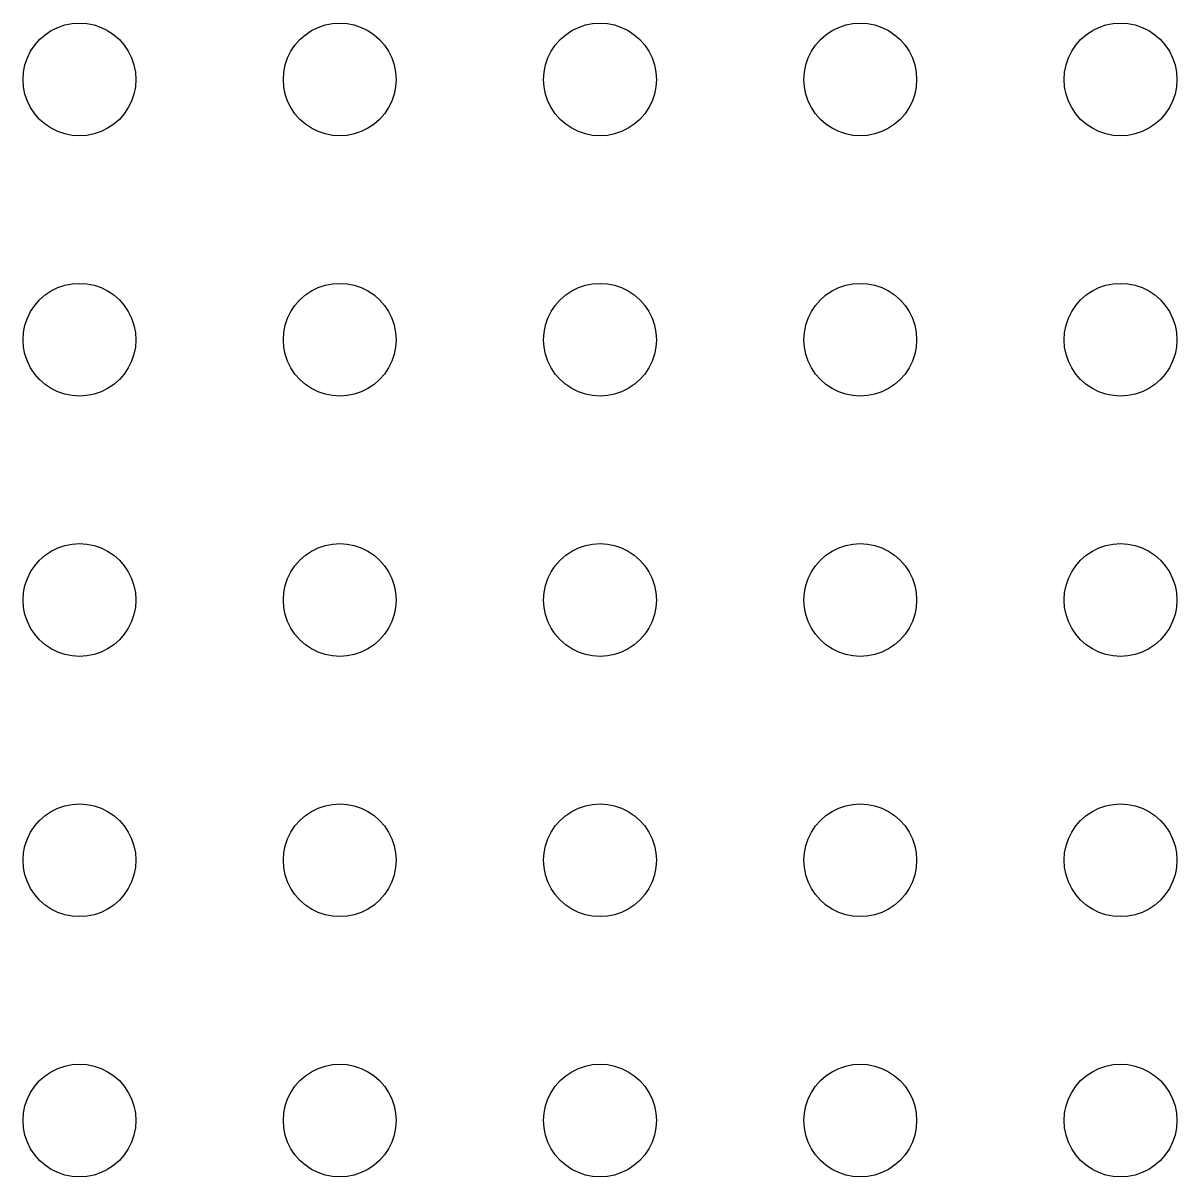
# Model space of a CAD drawing. Header units: metres. Extents: x -141 to 141, y -141 to 141.
# Drawn here: x -3.2 to 63.2, y -78.2 to -11.8 of the extents above; entities that cross this region are included whole.
import ezdxf

# ---------------------------------------------------------------- set-up
doc = ezdxf.new("R2010")
doc.units = ezdxf.units.M

msp = doc.modelspace()

# ---------------------------------------------------------------- linework, layer by layer
for p, q in [((-1.24371, -11.9974), (-0.84116, -11.8607)), ((-0.84116, -11.8607), (-0.42421, -11.7778)), ((-0.42421, -11.7778), (0, -11.75)), ((0, -11.75), (0.42421, -11.7778)), ((0.42421, -11.7778), (0.84116, -11.8607)), ((0.84116, -11.8607), (1.24371, -11.9974)), ((13.7563, -11.9974), (14.1588, -11.8607)), ((14.1588, -11.8607), (14.5758, -11.7778)), ((14.5758, -11.7778), (15, -11.75)), ((15, -11.75), (15.4242, -11.7778)), ((15.4242, -11.7778), (15.8412, -11.8607)), ((15.8412, -11.8607), (16.2437, -11.9974)), ((28.7563, -11.9974), (29.1588, -11.8607)), ((29.1588, -11.8607), (29.5758, -11.7778)), ((29.5758, -11.7778), (30, -11.75)), ((30, -11.75), (30.4242, -11.7778)), ((30.4242, -11.7778), (30.8412, -11.8607)), ((30.8412, -11.8607), (31.2437, -11.9974)), ((43.7563, -11.9974), (44.1588, -11.8607)), ((44.1588, -11.8607), (44.5758, -11.7778)), ((44.5758, -11.7778), (45, -11.75)), ((45, -11.75), (45.4242, -11.7778)), ((45.4242, -11.7778), (45.8412, -11.8607)), ((45.8412, -11.8607), (46.2437, -11.9974)), ((58.7563, -11.9974), (59.1588, -11.8607)), ((59.1588, -11.8607), (59.5758, -11.7778)), ((59.5758, -11.7778), (60, -11.75)), ((60, -11.75), (60.4242, -11.7778)), ((60.4242, -11.7778), (60.8412, -11.8607)), ((60.8412, -11.8607), (61.2437, -11.9974)), ((-2.2981, -12.7019), (-1.97847, -12.4216)), ((-1.97847, -12.4216), (-1.625, -12.1854)), ((-1.625, -12.1854), (-1.24371, -11.9974)), ((1.24371, -11.9974), (1.625, -12.1854)), ((1.625, -12.1854), (1.97847, -12.4216)), ((1.97847, -12.4216), (2.2981, -12.7019)), ((12.7019, -12.7019), (13.0215, -12.4216)), ((13.0215, -12.4216), (13.375, -12.1854)), ((13.375, -12.1854), (13.7563, -11.9974)), ((16.2437, -11.9974), (16.625, -12.1854)), ((16.625, -12.1854), (16.9785, -12.4216)), ((16.9785, -12.4216), (17.2981, -12.7019)), ((27.7019, -12.7019), (28.0215, -12.4216)), ((28.0215, -12.4216), (28.375, -12.1854)), ((28.375, -12.1854), (28.7563, -11.9974)), ((31.2437, -11.9974), (31.625, -12.1854)), ((31.625, -12.1854), (31.9785, -12.4216)), ((31.9785, -12.4216), (32.2981, -12.7019)), ((42.7019, -12.7019), (43.0215, -12.4216)), ((43.0215, -12.4216), (43.375, -12.1854)), ((43.375, -12.1854), (43.7563, -11.9974)), ((46.2437, -11.9974), (46.625, -12.1854)), ((46.625, -12.1854), (46.9785, -12.4216)), ((46.9785, -12.4216), (47.2981, -12.7019)), ((57.7019, -12.7019), (58.0215, -12.4216)), ((58.0215, -12.4216), (58.375, -12.1854)), ((58.375, -12.1854), (58.7563, -11.9974)), ((61.2437, -11.9974), (61.625, -12.1854)), ((61.625, -12.1854), (61.9785, -12.4216)), ((61.9785, -12.4216), (62.2981, -12.7019)), ((-2.81458, -13.375), (-2.57838, -13.0215)), ((-2.57838, -13.0215), (-2.2981, -12.7019)), ((2.2981, -12.7019), (2.57838, -13.0215)), ((2.57838, -13.0215), (2.81458, -13.375)), ((12.1854, -13.375), (12.4216, -13.0215)), ((12.4216, -13.0215), (12.7019, -12.7019)), ((17.2981, -12.7019), (17.5784, -13.0215)), ((17.5784, -13.0215), (17.8146, -13.375)), ((27.1854, -13.375), (27.4216, -13.0215)), ((27.4216, -13.0215), (27.7019, -12.7019)), ((32.2981, -12.7019), (32.5784, -13.0215)), ((32.5784, -13.0215), (32.8146, -13.375)), ((42.1854, -13.375), (42.4216, -13.0215)), ((42.4216, -13.0215), (42.7019, -12.7019)), ((47.2981, -12.7019), (47.5784, -13.0215)), ((47.5784, -13.0215), (47.8146, -13.375)), ((57.1854, -13.375), (57.4216, -13.0215)), ((57.4216, -13.0215), (57.7019, -12.7019)), ((62.2981, -12.7019), (62.5784, -13.0215)), ((62.5784, -13.0215), (62.8146, -13.375)), ((-3.13925, -14.1588), (-3.00259, -13.7563)), ((-3.00259, -13.7563), (-2.81458, -13.375)), ((2.81458, -13.375), (3.00259, -13.7563)), ((3.00259, -13.7563), (3.13925, -14.1588)), ((11.8607, -14.1588), (11.9974, -13.7563)), ((11.9974, -13.7563), (12.1854, -13.375)), ((17.8146, -13.375), (18.0026, -13.7563)), ((18.0026, -13.7563), (18.1393, -14.1588)), ((26.8607, -14.1588), (26.9974, -13.7563)), ((26.9974, -13.7563), (27.1854, -13.375)), ((32.8146, -13.375), (33.0026, -13.7563)), ((33.0026, -13.7563), (33.1393, -14.1588)), ((41.8607, -14.1588), (41.9974, -13.7563)), ((41.9974, -13.7563), (42.1854, -13.375)), ((47.8146, -13.375), (48.0026, -13.7563)), ((48.0026, -13.7563), (48.1393, -14.1588)), ((56.8607, -14.1588), (56.9974, -13.7563)), ((56.9974, -13.7563), (57.1854, -13.375)), ((62.8146, -13.375), (63.0026, -13.7563)), ((63.0026, -13.7563), (63.1393, -14.1588)), ((-3.25, -15), (-3.22218, -14.5758)), ((-3.22218, -14.5758), (-3.13925, -14.1588)), ((3.13925, -14.1588), (3.22218, -14.5758)), ((3.22218, -14.5758), (3.25, -15)), ((11.75, -15), (11.7778, -14.5758)), ((11.7778, -14.5758), (11.8607, -14.1588)), ((18.1393, -14.1588), (18.2222, -14.5758)), ((18.2222, -14.5758), (18.25, -15)), ((26.75, -15), (26.7778, -14.5758)), ((26.7778, -14.5758), (26.8607, -14.1588)), ((33.1393, -14.1588), (33.2222, -14.5758)), ((33.2222, -14.5758), (33.25, -15)), ((41.75, -15), (41.7778, -14.5758)), ((41.7778, -14.5758), (41.8607, -14.1588)), ((48.1393, -14.1588), (48.2222, -14.5758)), ((48.2222, -14.5758), (48.25, -15)), ((56.75, -15), (56.7778, -14.5758)), ((56.7778, -14.5758), (56.8607, -14.1588)), ((63.1393, -14.1588), (63.2222, -14.5758)), ((63.2222, -14.5758), (63.25, -15)), ((-3.22218, -15.4242), (-3.25, -15)), ((3.25, -15), (3.22218, -15.4242)), ((11.7778, -15.4242), (11.75, -15)), ((18.25, -15), (18.2222, -15.4242)), ((26.7778, -15.4242), (26.75, -15)), ((33.25, -15), (33.2222, -15.4242)), ((41.7778, -15.4242), (41.75, -15)), ((48.25, -15), (48.2222, -15.4242)), ((56.7778, -15.4242), (56.75, -15)), ((63.25, -15), (63.2222, -15.4242)), ((-3.13925, -15.8412), (-3.22218, -15.4242)), ((-3.00259, -16.2437), (-3.13925, -15.8412)), ((3.13925, -15.8412), (3.00259, -16.2437)), ((3.22218, -15.4242), (3.13925, -15.8412)), ((11.8607, -15.8412), (11.7778, -15.4242)), ((11.9974, -16.2437), (11.8607, -15.8412)), ((18.1393, -15.8412), (18.0026, -16.2437)), ((18.2222, -15.4242), (18.1393, -15.8412)), ((26.8607, -15.8412), (26.7778, -15.4242)), ((26.9974, -16.2437), (26.8607, -15.8412)), ((33.1393, -15.8412), (33.0026, -16.2437)), ((33.2222, -15.4242), (33.1393, -15.8412)), ((41.8607, -15.8412), (41.7778, -15.4242)), ((41.9974, -16.2437), (41.8607, -15.8412)), ((48.1393, -15.8412), (48.0026, -16.2437)), ((48.2222, -15.4242), (48.1393, -15.8412)), ((56.8607, -15.8412), (56.7778, -15.4242)), ((56.9974, -16.2437), (56.8607, -15.8412)), ((63.1393, -15.8412), (63.0026, -16.2437)), ((63.2222, -15.4242), (63.1393, -15.8412)), ((-2.81458, -16.625), (-3.00259, -16.2437)), ((-2.57838, -16.9785), (-2.81458, -16.625)), ((2.81458, -16.625), (2.57838, -16.9785)), ((3.00259, -16.2437), (2.81458, -16.625)), ((12.1854, -16.625), (11.9974, -16.2437)), ((12.4216, -16.9785), (12.1854, -16.625)), ((17.8146, -16.625), (17.5784, -16.9785)), ((18.0026, -16.2437), (17.8146, -16.625)), ((27.1854, -16.625), (26.9974, -16.2437)), ((27.4216, -16.9785), (27.1854, -16.625)), ((32.8146, -16.625), (32.5784, -16.9785)), ((33.0026, -16.2437), (32.8146, -16.625)), ((42.1854, -16.625), (41.9974, -16.2437)), ((42.4216, -16.9785), (42.1854, -16.625)), ((47.8146, -16.625), (47.5784, -16.9785)), ((48.0026, -16.2437), (47.8146, -16.625)), ((57.1854, -16.625), (56.9974, -16.2437)), ((57.4216, -16.9785), (57.1854, -16.625)), ((62.8146, -16.625), (62.5784, -16.9785)), ((63.0026, -16.2437), (62.8146, -16.625)), ((-2.2981, -17.2981), (-2.57838, -16.9785)), ((2.57838, -16.9785), (2.2981, -17.2981)), ((12.7019, -17.2981), (12.4216, -16.9785)), ((17.5784, -16.9785), (17.2981, -17.2981)), ((27.7019, -17.2981), (27.4216, -16.9785)), ((32.5784, -16.9785), (32.2981, -17.2981)), ((42.7019, -17.2981), (42.4216, -16.9785)), ((47.5784, -16.9785), (47.2981, -17.2981)), ((57.7019, -17.2981), (57.4216, -16.9785)), ((62.5784, -16.9785), (62.2981, -17.2981)), ((-1.97847, -17.5784), (-2.2981, -17.2981)), ((-1.625, -17.8146), (-1.97847, -17.5784)), ((-1.24371, -18.0026), (-1.625, -17.8146)), ((1.625, -17.8146), (1.24371, -18.0026)), ((1.97847, -17.5784), (1.625, -17.8146)), ((2.2981, -17.2981), (1.97847, -17.5784)), ((13.0215, -17.5784), (12.7019, -17.2981)), ((13.375, -17.8146), (13.0215, -17.5784)), ((13.7563, -18.0026), (13.375, -17.8146)), ((16.625, -17.8146), (16.2437, -18.0026)), ((16.9785, -17.5784), (16.625, -17.8146)), ((17.2981, -17.2981), (16.9785, -17.5784)), ((28.0215, -17.5784), (27.7019, -17.2981)), ((28.375, -17.8146), (28.0215, -17.5784)), ((28.7563, -18.0026), (28.375, -17.8146)), ((31.625, -17.8146), (31.2437, -18.0026)), ((31.9785, -17.5784), (31.625, -17.8146)), ((32.2981, -17.2981), (31.9785, -17.5784)), ((43.0215, -17.5784), (42.7019, -17.2981)), ((43.375, -17.8146), (43.0215, -17.5784)), ((43.7563, -18.0026), (43.375, -17.8146)), ((46.625, -17.8146), (46.2437, -18.0026)), ((46.9785, -17.5784), (46.625, -17.8146)), ((47.2981, -17.2981), (46.9785, -17.5784)), ((58.0215, -17.5784), (57.7019, -17.2981)), ((58.375, -17.8146), (58.0215, -17.5784)), ((58.7563, -18.0026), (58.375, -17.8146)), ((61.625, -17.8146), (61.2437, -18.0026)), ((61.9785, -17.5784), (61.625, -17.8146)), ((62.2981, -17.2981), (61.9785, -17.5784)), ((-0.84116, -18.1393), (-1.24371, -18.0026)), ((-0.42421, -18.2222), (-0.84116, -18.1393)), ((0, -18.25), (-0.42421, -18.2222)), ((0.42421, -18.2222), (0, -18.25)), ((0.84116, -18.1393), (0.42421, -18.2222)), ((1.24371, -18.0026), (0.84116, -18.1393)), ((14.1588, -18.1393), (13.7563, -18.0026)), ((14.5758, -18.2222), (14.1588, -18.1393)), ((15, -18.25), (14.5758, -18.2222)), ((15.4242, -18.2222), (15, -18.25)), ((15.8412, -18.1393), (15.4242, -18.2222)), ((16.2437, -18.0026), (15.8412, -18.1393)), ((29.1588, -18.1393), (28.7563, -18.0026)), ((29.5758, -18.2222), (29.1588, -18.1393)), ((30, -18.25), (29.5758, -18.2222)), ((30.4242, -18.2222), (30, -18.25)), ((30.8412, -18.1393), (30.4242, -18.2222)), ((31.2437, -18.0026), (30.8412, -18.1393)), ((44.1588, -18.1393), (43.7563, -18.0026)), ((44.5758, -18.2222), (44.1588, -18.1393)), ((45, -18.25), (44.5758, -18.2222)), ((45.4242, -18.2222), (45, -18.25)), ((45.8412, -18.1393), (45.4242, -18.2222)), ((46.2437, -18.0026), (45.8412, -18.1393)), ((59.1588, -18.1393), (58.7563, -18.0026)), ((59.5758, -18.2222), (59.1588, -18.1393)), ((60, -18.25), (59.5758, -18.2222)), ((60.4242, -18.2222), (60, -18.25)), ((60.8412, -18.1393), (60.4242, -18.2222)), ((61.2437, -18.0026), (60.8412, -18.1393)), ((-1.97847, -27.4216), (-1.625, -27.1854)), ((-1.625, -27.1854), (-1.24371, -26.9974)), ((-1.24371, -26.9974), (-0.84116, -26.8607)), ((-0.84116, -26.8607), (-0.42421, -26.7778)), ((-0.42421, -26.7778), (0, -26.75)), ((0, -26.75), (0.42421, -26.7778)), ((0.42421, -26.7778), (0.84116, -26.8607)), ((0.84116, -26.8607), (1.24371, -26.9974)), ((1.24371, -26.9974), (1.625, -27.1854)), ((1.625, -27.1854), (1.97847, -27.4216)), ((13.0215, -27.4216), (13.375, -27.1854)), ((13.375, -27.1854), (13.7563, -26.9974)), ((13.7563, -26.9974), (14.1588, -26.8607)), ((14.1588, -26.8607), (14.5758, -26.7778)), ((14.5758, -26.7778), (15, -26.75)), ((15, -26.75), (15.4242, -26.7778)), ((15.4242, -26.7778), (15.8412, -26.8607)), ((15.8412, -26.8607), (16.2437, -26.9974)), ((16.2437, -26.9974), (16.625, -27.1854)), ((16.625, -27.1854), (16.9785, -27.4216)), ((28.0215, -27.4216), (28.375, -27.1854)), ((28.375, -27.1854), (28.7563, -26.9974)), ((28.7563, -26.9974), (29.1588, -26.8607)), ((29.1588, -26.8607), (29.5758, -26.7778)), ((29.5758, -26.7778), (30, -26.75)), ((30, -26.75), (30.4242, -26.7778)), ((30.4242, -26.7778), (30.8412, -26.8607)), ((30.8412, -26.8607), (31.2437, -26.9974)), ((31.2437, -26.9974), (31.625, -27.1854)), ((31.625, -27.1854), (31.9785, -27.4216)), ((43.0215, -27.4216), (43.375, -27.1854)), ((43.375, -27.1854), (43.7563, -26.9974)), ((43.7563, -26.9974), (44.1588, -26.8607)), ((44.1588, -26.8607), (44.5758, -26.7778)), ((44.5758, -26.7778), (45, -26.75)), ((45, -26.75), (45.4242, -26.7778)), ((45.4242, -26.7778), (45.8412, -26.8607)), ((45.8412, -26.8607), (46.2437, -26.9974)), ((46.2437, -26.9974), (46.625, -27.1854)), ((46.625, -27.1854), (46.9785, -27.4216)), ((58.0215, -27.4216), (58.375, -27.1854)), ((58.375, -27.1854), (58.7563, -26.9974)), ((58.7563, -26.9974), (59.1588, -26.8607)), ((59.1588, -26.8607), (59.5758, -26.7778)), ((59.5758, -26.7778), (60, -26.75)), ((60, -26.75), (60.4242, -26.7778)), ((60.4242, -26.7778), (60.8412, -26.8607)), ((60.8412, -26.8607), (61.2437, -26.9974)), ((61.2437, -26.9974), (61.625, -27.1854)), ((61.625, -27.1854), (61.9785, -27.4216)), ((-2.57838, -28.0215), (-2.2981, -27.7019)), ((-2.2981, -27.7019), (-1.97847, -27.4216)), ((1.97847, -27.4216), (2.2981, -27.7019)), ((2.2981, -27.7019), (2.57838, -28.0215)), ((12.4216, -28.0215), (12.7019, -27.7019)), ((12.7019, -27.7019), (13.0215, -27.4216)), ((16.9785, -27.4216), (17.2981, -27.7019)), ((17.2981, -27.7019), (17.5784, -28.0215)), ((27.4216, -28.0215), (27.7019, -27.7019)), ((27.7019, -27.7019), (28.0215, -27.4216)), ((31.9785, -27.4216), (32.2981, -27.7019)), ((32.2981, -27.7019), (32.5784, -28.0215)), ((42.4216, -28.0215), (42.7019, -27.7019)), ((42.7019, -27.7019), (43.0215, -27.4216)), ((46.9785, -27.4216), (47.2981, -27.7019)), ((47.2981, -27.7019), (47.5784, -28.0215)), ((57.4216, -28.0215), (57.7019, -27.7019)), ((57.7019, -27.7019), (58.0215, -27.4216)), ((61.9785, -27.4216), (62.2981, -27.7019)), ((62.2981, -27.7019), (62.5784, -28.0215)), ((-3.00259, -28.7563), (-2.81458, -28.375)), ((-2.81458, -28.375), (-2.57838, -28.0215)), ((2.57838, -28.0215), (2.81458, -28.375)), ((2.81458, -28.375), (3.00259, -28.7563)), ((11.9974, -28.7563), (12.1854, -28.375)), ((12.1854, -28.375), (12.4216, -28.0215)), ((17.5784, -28.0215), (17.8146, -28.375)), ((17.8146, -28.375), (18.0026, -28.7563)), ((26.9974, -28.7563), (27.1854, -28.375)), ((27.1854, -28.375), (27.4216, -28.0215)), ((32.5784, -28.0215), (32.8146, -28.375)), ((32.8146, -28.375), (33.0026, -28.7563)), ((41.9974, -28.7563), (42.1854, -28.375)), ((42.1854, -28.375), (42.4216, -28.0215)), ((47.5784, -28.0215), (47.8146, -28.375)), ((47.8146, -28.375), (48.0026, -28.7563)), ((56.9974, -28.7563), (57.1854, -28.375)), ((57.1854, -28.375), (57.4216, -28.0215)), ((62.5784, -28.0215), (62.8146, -28.375)), ((62.8146, -28.375), (63.0026, -28.7563)), ((-3.22218, -29.5758), (-3.13925, -29.1588)), ((-3.13925, -29.1588), (-3.00259, -28.7563)), ((3.00259, -28.7563), (3.13925, -29.1588)), ((3.13925, -29.1588), (3.22218, -29.5758)), ((11.7778, -29.5758), (11.8607, -29.1588)), ((11.8607, -29.1588), (11.9974, -28.7563)), ((18.0026, -28.7563), (18.1393, -29.1588)), ((18.1393, -29.1588), (18.2222, -29.5758)), ((26.7778, -29.5758), (26.8607, -29.1588)), ((26.8607, -29.1588), (26.9974, -28.7563)), ((33.0026, -28.7563), (33.1393, -29.1588)), ((33.1393, -29.1588), (33.2222, -29.5758)), ((41.7778, -29.5758), (41.8607, -29.1588)), ((41.8607, -29.1588), (41.9974, -28.7563)), ((48.0026, -28.7563), (48.1393, -29.1588)), ((48.1393, -29.1588), (48.2222, -29.5758)), ((56.7778, -29.5758), (56.8607, -29.1588)), ((56.8607, -29.1588), (56.9974, -28.7563)), ((63.0026, -28.7563), (63.1393, -29.1588)), ((63.1393, -29.1588), (63.2222, -29.5758)), ((-3.25, -30), (-3.22218, -29.5758)), ((3.22218, -29.5758), (3.25, -30)), ((11.75, -30), (11.7778, -29.5758)), ((18.2222, -29.5758), (18.25, -30)), ((26.75, -30), (26.7778, -29.5758)), ((33.2222, -29.5758), (33.25, -30)), ((41.75, -30), (41.7778, -29.5758)), ((48.2222, -29.5758), (48.25, -30)), ((56.75, -30), (56.7778, -29.5758)), ((63.2222, -29.5758), (63.25, -30)), ((-3.22218, -30.4242), (-3.25, -30)), ((-3.13925, -30.8412), (-3.22218, -30.4242)), ((3.22218, -30.4242), (3.13925, -30.8412)), ((3.25, -30), (3.22218, -30.4242)), ((11.7778, -30.4242), (11.75, -30)), ((11.8607, -30.8412), (11.7778, -30.4242)), ((18.2222, -30.4242), (18.1393, -30.8412)), ((18.25, -30), (18.2222, -30.4242)), ((26.7778, -30.4242), (26.75, -30)), ((26.8607, -30.8412), (26.7778, -30.4242)), ((33.2222, -30.4242), (33.1393, -30.8412)), ((33.25, -30), (33.2222, -30.4242)), ((41.7778, -30.4242), (41.75, -30)), ((41.8607, -30.8412), (41.7778, -30.4242)), ((48.2222, -30.4242), (48.1393, -30.8412)), ((48.25, -30), (48.2222, -30.4242)), ((56.7778, -30.4242), (56.75, -30)), ((56.8607, -30.8412), (56.7778, -30.4242)), ((63.2222, -30.4242), (63.1393, -30.8412)), ((63.25, -30), (63.2222, -30.4242)), ((-3.00259, -31.2437), (-3.13925, -30.8412)), ((-2.81458, -31.625), (-3.00259, -31.2437)), ((3.00259, -31.2437), (2.81458, -31.625)), ((3.13925, -30.8412), (3.00259, -31.2437)), ((11.9974, -31.2437), (11.8607, -30.8412)), ((12.1854, -31.625), (11.9974, -31.2437)), ((18.0026, -31.2437), (17.8146, -31.625)), ((18.1393, -30.8412), (18.0026, -31.2437)), ((26.9974, -31.2437), (26.8607, -30.8412)), ((27.1854, -31.625), (26.9974, -31.2437)), ((33.0026, -31.2437), (32.8146, -31.625)), ((33.1393, -30.8412), (33.0026, -31.2437)), ((41.9974, -31.2437), (41.8607, -30.8412)), ((42.1854, -31.625), (41.9974, -31.2437)), ((48.0026, -31.2437), (47.8146, -31.625)), ((48.1393, -30.8412), (48.0026, -31.2437)), ((56.9974, -31.2437), (56.8607, -30.8412)), ((57.1854, -31.625), (56.9974, -31.2437)), ((63.0026, -31.2437), (62.8146, -31.625)), ((63.1393, -30.8412), (63.0026, -31.2437)), ((-2.57838, -31.9785), (-2.81458, -31.625)), ((2.81458, -31.625), (2.57838, -31.9785)), ((12.4216, -31.9785), (12.1854, -31.625)), ((17.8146, -31.625), (17.5784, -31.9785)), ((27.4216, -31.9785), (27.1854, -31.625)), ((32.8146, -31.625), (32.5784, -31.9785)), ((42.4216, -31.9785), (42.1854, -31.625)), ((47.8146, -31.625), (47.5784, -31.9785)), ((57.4216, -31.9785), (57.1854, -31.625)), ((62.8146, -31.625), (62.5784, -31.9785)), ((-2.2981, -32.2981), (-2.57838, -31.9785)), ((-1.97847, -32.5784), (-2.2981, -32.2981)), ((-1.625, -32.8146), (-1.97847, -32.5784)), ((1.97847, -32.5784), (1.625, -32.8146)), ((2.2981, -32.2981), (1.97847, -32.5784)), ((2.57838, -31.9785), (2.2981, -32.2981)), ((12.7019, -32.2981), (12.4216, -31.9785)), ((13.0215, -32.5784), (12.7019, -32.2981)), ((13.375, -32.8146), (13.0215, -32.5784)), ((16.9785, -32.5784), (16.625, -32.8146)), ((17.2981, -32.2981), (16.9785, -32.5784)), ((17.5784, -31.9785), (17.2981, -32.2981)), ((27.7019, -32.2981), (27.4216, -31.9785)), ((28.0215, -32.5784), (27.7019, -32.2981)), ((28.375, -32.8146), (28.0215, -32.5784)), ((31.9785, -32.5784), (31.625, -32.8146)), ((32.2981, -32.2981), (31.9785, -32.5784)), ((32.5784, -31.9785), (32.2981, -32.2981)), ((42.7019, -32.2981), (42.4216, -31.9785)), ((43.0215, -32.5784), (42.7019, -32.2981)), ((43.375, -32.8146), (43.0215, -32.5784)), ((46.9785, -32.5784), (46.625, -32.8146)), ((47.2981, -32.2981), (46.9785, -32.5784)), ((47.5784, -31.9785), (47.2981, -32.2981)), ((57.7019, -32.2981), (57.4216, -31.9785)), ((58.0215, -32.5784), (57.7019, -32.2981)), ((58.375, -32.8146), (58.0215, -32.5784)), ((61.9785, -32.5784), (61.625, -32.8146)), ((62.2981, -32.2981), (61.9785, -32.5784)), ((62.5784, -31.9785), (62.2981, -32.2981)), ((-1.24371, -33.0026), (-1.625, -32.8146)), ((-0.84116, -33.1393), (-1.24371, -33.0026)), ((-0.42421, -33.2222), (-0.84116, -33.1393)), ((0, -33.25), (-0.42421, -33.2222)), ((0.42421, -33.2222), (0, -33.25)), ((0.84116, -33.1393), (0.42421, -33.2222)), ((1.24371, -33.0026), (0.84116, -33.1393)), ((1.625, -32.8146), (1.24371, -33.0026)), ((13.7563, -33.0026), (13.375, -32.8146)), ((14.1588, -33.1393), (13.7563, -33.0026)), ((14.5758, -33.2222), (14.1588, -33.1393)), ((15, -33.25), (14.5758, -33.2222)), ((15.4242, -33.2222), (15, -33.25)), ((15.8412, -33.1393), (15.4242, -33.2222)), ((16.2437, -33.0026), (15.8412, -33.1393)), ((16.625, -32.8146), (16.2437, -33.0026)), ((28.7563, -33.0026), (28.375, -32.8146)), ((29.1588, -33.1393), (28.7563, -33.0026)), ((29.5758, -33.2222), (29.1588, -33.1393)), ((30, -33.25), (29.5758, -33.2222)), ((30.4242, -33.2222), (30, -33.25)), ((30.8412, -33.1393), (30.4242, -33.2222)), ((31.2437, -33.0026), (30.8412, -33.1393)), ((31.625, -32.8146), (31.2437, -33.0026)), ((43.7563, -33.0026), (43.375, -32.8146)), ((44.1588, -33.1393), (43.7563, -33.0026)), ((44.5758, -33.2222), (44.1588, -33.1393)), ((45, -33.25), (44.5758, -33.2222)), ((45.4242, -33.2222), (45, -33.25)), ((45.8412, -33.1393), (45.4242, -33.2222)), ((46.2437, -33.0026), (45.8412, -33.1393)), ((46.625, -32.8146), (46.2437, -33.0026)), ((58.7563, -33.0026), (58.375, -32.8146)), ((59.1588, -33.1393), (58.7563, -33.0026)), ((59.5758, -33.2222), (59.1588, -33.1393)), ((60, -33.25), (59.5758, -33.2222)), ((60.4242, -33.2222), (60, -33.25)), ((60.8412, -33.1393), (60.4242, -33.2222)), ((61.2437, -33.0026), (60.8412, -33.1393)), ((61.625, -32.8146), (61.2437, -33.0026)), ((-1.24371, -41.9974), (-0.84116, -41.8607)), ((-0.84116, -41.8607), (-0.42421, -41.7778)), ((-0.42421, -41.7778), (0, -41.75)), ((0, -41.75), (0.42421, -41.7778)), ((0.42421, -41.7778), (0.84116, -41.8607)), ((0.84116, -41.8607), (1.24371, -41.9974)), ((13.7563, -41.9974), (14.1588, -41.8607)), ((14.1588, -41.8607), (14.5758, -41.7778)), ((14.5758, -41.7778), (15, -41.75)), ((15, -41.75), (15.4242, -41.7778)), ((15.4242, -41.7778), (15.8412, -41.8607)), ((15.8412, -41.8607), (16.2437, -41.9974)), ((28.7563, -41.9974), (29.1588, -41.8607)), ((29.1588, -41.8607), (29.5758, -41.7778)), ((29.5758, -41.7778), (30, -41.75)), ((30, -41.75), (30.4242, -41.7778)), ((30.4242, -41.7778), (30.8412, -41.8607)), ((30.8412, -41.8607), (31.2437, -41.9974)), ((43.7563, -41.9974), (44.1588, -41.8607)), ((44.1588, -41.8607), (44.5758, -41.7778)), ((44.5758, -41.7778), (45, -41.75)), ((45, -41.75), (45.4242, -41.7778)), ((45.4242, -41.7778), (45.8412, -41.8607)), ((45.8412, -41.8607), (46.2437, -41.9974)), ((58.7563, -41.9974), (59.1588, -41.8607)), ((59.1588, -41.8607), (59.5758, -41.7778)), ((59.5758, -41.7778), (60, -41.75)), ((60, -41.75), (60.4242, -41.7778)), ((60.4242, -41.7778), (60.8412, -41.8607)), ((60.8412, -41.8607), (61.2437, -41.9974)), ((-2.2981, -42.7019), (-1.97847, -42.4216)), ((-1.97847, -42.4216), (-1.625, -42.1854)), ((-1.625, -42.1854), (-1.24371, -41.9974)), ((1.24371, -41.9974), (1.625, -42.1854)), ((1.625, -42.1854), (1.97847, -42.4216)), ((1.97847, -42.4216), (2.2981, -42.7019)), ((12.7019, -42.7019), (13.0215, -42.4216)), ((13.0215, -42.4216), (13.375, -42.1854)), ((13.375, -42.1854), (13.7563, -41.9974)), ((16.2437, -41.9974), (16.625, -42.1854)), ((16.625, -42.1854), (16.9785, -42.4216)), ((16.9785, -42.4216), (17.2981, -42.7019)), ((27.7019, -42.7019), (28.0215, -42.4216)), ((28.0215, -42.4216), (28.375, -42.1854)), ((28.375, -42.1854), (28.7563, -41.9974)), ((31.2437, -41.9974), (31.625, -42.1854)), ((31.625, -42.1854), (31.9785, -42.4216)), ((31.9785, -42.4216), (32.2981, -42.7019)), ((42.7019, -42.7019), (43.0215, -42.4216)), ((43.0215, -42.4216), (43.375, -42.1854)), ((43.375, -42.1854), (43.7563, -41.9974)), ((46.2437, -41.9974), (46.625, -42.1854)), ((46.625, -42.1854), (46.9785, -42.4216)), ((46.9785, -42.4216), (47.2981, -42.7019)), ((57.7019, -42.7019), (58.0215, -42.4216)), ((58.0215, -42.4216), (58.375, -42.1854)), ((58.375, -42.1854), (58.7563, -41.9974)), ((61.2437, -41.9974), (61.625, -42.1854)), ((61.625, -42.1854), (61.9785, -42.4216)), ((61.9785, -42.4216), (62.2981, -42.7019)), ((-2.81458, -43.375), (-2.57838, -43.0215)), ((-2.57838, -43.0215), (-2.2981, -42.7019)), ((2.2981, -42.7019), (2.57838, -43.0215)), ((2.57838, -43.0215), (2.81458, -43.375)), ((12.1854, -43.375), (12.4216, -43.0215)), ((12.4216, -43.0215), (12.7019, -42.7019)), ((17.2981, -42.7019), (17.5784, -43.0215)), ((17.5784, -43.0215), (17.8146, -43.375)), ((27.1854, -43.375), (27.4216, -43.0215)), ((27.4216, -43.0215), (27.7019, -42.7019)), ((32.2981, -42.7019), (32.5784, -43.0215)), ((32.5784, -43.0215), (32.8146, -43.375)), ((42.1854, -43.375), (42.4216, -43.0215)), ((42.4216, -43.0215), (42.7019, -42.7019)), ((47.2981, -42.7019), (47.5784, -43.0215)), ((47.5784, -43.0215), (47.8146, -43.375)), ((57.1854, -43.375), (57.4216, -43.0215)), ((57.4216, -43.0215), (57.7019, -42.7019)), ((62.2981, -42.7019), (62.5784, -43.0215)), ((62.5784, -43.0215), (62.8146, -43.375)), ((-3.13925, -44.1588), (-3.00259, -43.7563)), ((-3.00259, -43.7563), (-2.81458, -43.375)), ((2.81458, -43.375), (3.00259, -43.7563)), ((3.00259, -43.7563), (3.13925, -44.1588)), ((11.8607, -44.1588), (11.9974, -43.7563)), ((11.9974, -43.7563), (12.1854, -43.375)), ((17.8146, -43.375), (18.0026, -43.7563)), ((18.0026, -43.7563), (18.1393, -44.1588)), ((26.8607, -44.1588), (26.9974, -43.7563)), ((26.9974, -43.7563), (27.1854, -43.375)), ((32.8146, -43.375), (33.0026, -43.7563)), ((33.0026, -43.7563), (33.1393, -44.1588)), ((41.8607, -44.1588), (41.9974, -43.7563)), ((41.9974, -43.7563), (42.1854, -43.375)), ((47.8146, -43.375), (48.0026, -43.7563)), ((48.0026, -43.7563), (48.1393, -44.1588)), ((56.8607, -44.1588), (56.9974, -43.7563)), ((56.9974, -43.7563), (57.1854, -43.375)), ((62.8146, -43.375), (63.0026, -43.7563)), ((63.0026, -43.7563), (63.1393, -44.1588)), ((-3.22218, -44.5758), (-3.13925, -44.1588)), ((3.13925, -44.1588), (3.22218, -44.5758)), ((11.7778, -44.5758), (11.8607, -44.1588)), ((18.1393, -44.1588), (18.2222, -44.5758)), ((26.7778, -44.5758), (26.8607, -44.1588)), ((33.1393, -44.1588), (33.2222, -44.5758)), ((41.7778, -44.5758), (41.8607, -44.1588)), ((48.1393, -44.1588), (48.2222, -44.5758)), ((56.7778, -44.5758), (56.8607, -44.1588)), ((63.1393, -44.1588), (63.2222, -44.5758)), ((-3.25, -45), (-3.22218, -44.5758)), ((-3.22218, -45.4242), (-3.25, -45)), ((3.22218, -44.5758), (3.25, -45)), ((3.25, -45), (3.22218, -45.4242)), ((11.75, -45), (11.7778, -44.5758)), ((11.7778, -45.4242), (11.75, -45)), ((18.2222, -44.5758), (18.25, -45)), ((18.25, -45), (18.2222, -45.4242)), ((26.75, -45), (26.7778, -44.5758)), ((26.7778, -45.4242), (26.75, -45)), ((33.2222, -44.5758), (33.25, -45)), ((33.25, -45), (33.2222, -45.4242)), ((41.75, -45), (41.7778, -44.5758)), ((41.7778, -45.4242), (41.75, -45)), ((48.2222, -44.5758), (48.25, -45)), ((48.25, -45), (48.2222, -45.4242)), ((56.75, -45), (56.7778, -44.5758)), ((56.7778, -45.4242), (56.75, -45)), ((63.2222, -44.5758), (63.25, -45)), ((63.25, -45), (63.2222, -45.4242)), ((-3.13925, -45.8412), (-3.22218, -45.4242)), ((-3.00259, -46.2437), (-3.13925, -45.8412)), ((3.13925, -45.8412), (3.00259, -46.2437)), ((3.22218, -45.4242), (3.13925, -45.8412)), ((11.8607, -45.8412), (11.7778, -45.4242)), ((11.9974, -46.2437), (11.8607, -45.8412)), ((18.1393, -45.8412), (18.0026, -46.2437)), ((18.2222, -45.4242), (18.1393, -45.8412)), ((26.8607, -45.8412), (26.7778, -45.4242)), ((26.9974, -46.2437), (26.8607, -45.8412)), ((33.1393, -45.8412), (33.0026, -46.2437)), ((33.2222, -45.4242), (33.1393, -45.8412)), ((41.8607, -45.8412), (41.7778, -45.4242)), ((41.9974, -46.2437), (41.8607, -45.8412)), ((48.1393, -45.8412), (48.0026, -46.2437)), ((48.2222, -45.4242), (48.1393, -45.8412)), ((56.8607, -45.8412), (56.7778, -45.4242)), ((56.9974, -46.2437), (56.8607, -45.8412)), ((63.1393, -45.8412), (63.0026, -46.2437)), ((63.2222, -45.4242), (63.1393, -45.8412)), ((-2.81458, -46.625), (-3.00259, -46.2437)), ((3.00259, -46.2437), (2.81458, -46.625)), ((12.1854, -46.625), (11.9974, -46.2437)), ((18.0026, -46.2437), (17.8146, -46.625)), ((27.1854, -46.625), (26.9974, -46.2437)), ((33.0026, -46.2437), (32.8146, -46.625)), ((42.1854, -46.625), (41.9974, -46.2437)), ((48.0026, -46.2437), (47.8146, -46.625)), ((57.1854, -46.625), (56.9974, -46.2437)), ((63.0026, -46.2437), (62.8146, -46.625)), ((-2.57838, -46.9785), (-2.81458, -46.625)), ((-2.2981, -47.2981), (-2.57838, -46.9785)), ((2.57838, -46.9785), (2.2981, -47.2981)), ((2.81458, -46.625), (2.57838, -46.9785)), ((12.4216, -46.9785), (12.1854, -46.625)), ((12.7019, -47.2981), (12.4216, -46.9785)), ((17.5784, -46.9785), (17.2981, -47.2981)), ((17.8146, -46.625), (17.5784, -46.9785)), ((27.4216, -46.9785), (27.1854, -46.625)), ((27.7019, -47.2981), (27.4216, -46.9785)), ((32.5784, -46.9785), (32.2981, -47.2981)), ((32.8146, -46.625), (32.5784, -46.9785)), ((42.4216, -46.9785), (42.1854, -46.625)), ((42.7019, -47.2981), (42.4216, -46.9785)), ((47.5784, -46.9785), (47.2981, -47.2981)), ((47.8146, -46.625), (47.5784, -46.9785)), ((57.4216, -46.9785), (57.1854, -46.625)), ((57.7019, -47.2981), (57.4216, -46.9785)), ((62.5784, -46.9785), (62.2981, -47.2981)), ((62.8146, -46.625), (62.5784, -46.9785)), ((-1.97847, -47.5784), (-2.2981, -47.2981)), ((-1.625, -47.8146), (-1.97847, -47.5784)), ((-1.24371, -48.0026), (-1.625, -47.8146)), ((1.625, -47.8146), (1.24371, -48.0026)), ((1.97847, -47.5784), (1.625, -47.8146)), ((2.2981, -47.2981), (1.97847, -47.5784)), ((13.0215, -47.5784), (12.7019, -47.2981)), ((13.375, -47.8146), (13.0215, -47.5784)), ((13.7563, -48.0026), (13.375, -47.8146)), ((16.625, -47.8146), (16.2437, -48.0026)), ((16.9785, -47.5784), (16.625, -47.8146)), ((17.2981, -47.2981), (16.9785, -47.5784)), ((28.0215, -47.5784), (27.7019, -47.2981)), ((28.375, -47.8146), (28.0215, -47.5784)), ((28.7563, -48.0026), (28.375, -47.8146)), ((31.625, -47.8146), (31.2437, -48.0026)), ((31.9785, -47.5784), (31.625, -47.8146)), ((32.2981, -47.2981), (31.9785, -47.5784)), ((43.0215, -47.5784), (42.7019, -47.2981)), ((43.375, -47.8146), (43.0215, -47.5784)), ((43.7563, -48.0026), (43.375, -47.8146)), ((46.625, -47.8146), (46.2437, -48.0026)), ((46.9785, -47.5784), (46.625, -47.8146)), ((47.2981, -47.2981), (46.9785, -47.5784)), ((58.0215, -47.5784), (57.7019, -47.2981)), ((58.375, -47.8146), (58.0215, -47.5784)), ((58.7563, -48.0026), (58.375, -47.8146)), ((61.625, -47.8146), (61.2437, -48.0026)), ((61.9785, -47.5784), (61.625, -47.8146)), ((62.2981, -47.2981), (61.9785, -47.5784)), ((-0.84116, -48.1393), (-1.24371, -48.0026)), ((-0.42421, -48.2222), (-0.84116, -48.1393)), ((0, -48.25), (-0.42421, -48.2222)), ((0.42421, -48.2222), (0, -48.25)), ((0.84116, -48.1393), (0.42421, -48.2222)), ((1.24371, -48.0026), (0.84116, -48.1393)), ((14.1588, -48.1393), (13.7563, -48.0026)), ((14.5758, -48.2222), (14.1588, -48.1393)), ((15, -48.25), (14.5758, -48.2222)), ((15.4242, -48.2222), (15, -48.25)), ((15.8412, -48.1393), (15.4242, -48.2222)), ((16.2437, -48.0026), (15.8412, -48.1393)), ((29.1588, -48.1393), (28.7563, -48.0026)), ((29.5758, -48.2222), (29.1588, -48.1393)), ((30, -48.25), (29.5758, -48.2222)), ((30.4242, -48.2222), (30, -48.25)), ((30.8412, -48.1393), (30.4242, -48.2222)), ((31.2437, -48.0026), (30.8412, -48.1393)), ((44.1588, -48.1393), (43.7563, -48.0026)), ((44.5758, -48.2222), (44.1588, -48.1393)), ((45, -48.25), (44.5758, -48.2222)), ((45.4242, -48.2222), (45, -48.25)), ((45.8412, -48.1393), (45.4242, -48.2222)), ((46.2437, -48.0026), (45.8412, -48.1393)), ((59.1588, -48.1393), (58.7563, -48.0026)), ((59.5758, -48.2222), (59.1588, -48.1393)), ((60, -48.25), (59.5758, -48.2222)), ((60.4242, -48.2222), (60, -48.25)), ((60.8412, -48.1393), (60.4242, -48.2222)), ((61.2437, -48.0026), (60.8412, -48.1393)), ((-1.97847, -57.4216), (-1.625, -57.1854)), ((-1.625, -57.1854), (-1.24371, -56.9974)), ((-1.24371, -56.9974), (-0.84116, -56.8607)), ((-0.84116, -56.8607), (-0.42421, -56.7778)), ((-0.42421, -56.7778), (0, -56.75)), ((0, -56.75), (0.42421, -56.7778)), ((0.42421, -56.7778), (0.84116, -56.8607)), ((0.84116, -56.8607), (1.24371, -56.9974)), ((1.24371, -56.9974), (1.625, -57.1854)), ((1.625, -57.1854), (1.97847, -57.4216)), ((13.0215, -57.4216), (13.375, -57.1854)), ((13.375, -57.1854), (13.7563, -56.9974)), ((13.7563, -56.9974), (14.1588, -56.8607)), ((14.1588, -56.8607), (14.5758, -56.7778)), ((14.5758, -56.7778), (15, -56.75)), ((15, -56.75), (15.4242, -56.7778)), ((15.4242, -56.7778), (15.8412, -56.8607)), ((15.8412, -56.8607), (16.2437, -56.9974)), ((16.2437, -56.9974), (16.625, -57.1854)), ((16.625, -57.1854), (16.9785, -57.4216)), ((28.0215, -57.4216), (28.375, -57.1854)), ((28.375, -57.1854), (28.7563, -56.9974)), ((28.7563, -56.9974), (29.1588, -56.8607)), ((29.1588, -56.8607), (29.5758, -56.7778)), ((29.5758, -56.7778), (30, -56.75)), ((30, -56.75), (30.4242, -56.7778)), ((30.4242, -56.7778), (30.8412, -56.8607)), ((30.8412, -56.8607), (31.2437, -56.9974)), ((31.2437, -56.9974), (31.625, -57.1854)), ((31.625, -57.1854), (31.9785, -57.4216)), ((43.0215, -57.4216), (43.375, -57.1854)), ((43.375, -57.1854), (43.7563, -56.9974)), ((43.7563, -56.9974), (44.1588, -56.8607)), ((44.1588, -56.8607), (44.5758, -56.7778)), ((44.5758, -56.7778), (45, -56.75)), ((45, -56.75), (45.4242, -56.7778)), ((45.4242, -56.7778), (45.8412, -56.8607)), ((45.8412, -56.8607), (46.2437, -56.9974)), ((46.2437, -56.9974), (46.625, -57.1854)), ((46.625, -57.1854), (46.9785, -57.4216)), ((58.0215, -57.4216), (58.375, -57.1854)), ((58.375, -57.1854), (58.7563, -56.9974)), ((58.7563, -56.9974), (59.1588, -56.8607)), ((59.1588, -56.8607), (59.5758, -56.7778)), ((59.5758, -56.7778), (60, -56.75)), ((60, -56.75), (60.4242, -56.7778)), ((60.4242, -56.7778), (60.8412, -56.8607)), ((60.8412, -56.8607), (61.2437, -56.9974)), ((61.2437, -56.9974), (61.625, -57.1854)), ((61.625, -57.1854), (61.9785, -57.4216)), ((-2.57838, -58.0215), (-2.2981, -57.7019)), ((-2.2981, -57.7019), (-1.97847, -57.4216)), ((1.97847, -57.4216), (2.2981, -57.7019)), ((2.2981, -57.7019), (2.57838, -58.0215)), ((12.4216, -58.0215), (12.7019, -57.7019)), ((12.7019, -57.7019), (13.0215, -57.4216)), ((16.9785, -57.4216), (17.2981, -57.7019)), ((17.2981, -57.7019), (17.5784, -58.0215)), ((27.4216, -58.0215), (27.7019, -57.7019)), ((27.7019, -57.7019), (28.0215, -57.4216)), ((31.9785, -57.4216), (32.2981, -57.7019)), ((32.2981, -57.7019), (32.5784, -58.0215)), ((42.4216, -58.0215), (42.7019, -57.7019)), ((42.7019, -57.7019), (43.0215, -57.4216)), ((46.9785, -57.4216), (47.2981, -57.7019)), ((47.2981, -57.7019), (47.5784, -58.0215)), ((57.4216, -58.0215), (57.7019, -57.7019)), ((57.7019, -57.7019), (58.0215, -57.4216)), ((61.9785, -57.4216), (62.2981, -57.7019)), ((62.2981, -57.7019), (62.5784, -58.0215)), ((-3.00259, -58.7563), (-2.81458, -58.375)), ((-2.81458, -58.375), (-2.57838, -58.0215)), ((2.57838, -58.0215), (2.81458, -58.375)), ((2.81458, -58.375), (3.00259, -58.7563)), ((11.9974, -58.7563), (12.1854, -58.375)), ((12.1854, -58.375), (12.4216, -58.0215)), ((17.5784, -58.0215), (17.8146, -58.375)), ((17.8146, -58.375), (18.0026, -58.7563)), ((26.9974, -58.7563), (27.1854, -58.375)), ((27.1854, -58.375), (27.4216, -58.0215)), ((32.5784, -58.0215), (32.8146, -58.375)), ((32.8146, -58.375), (33.0026, -58.7563)), ((41.9974, -58.7563), (42.1854, -58.375)), ((42.1854, -58.375), (42.4216, -58.0215)), ((47.5784, -58.0215), (47.8146, -58.375)), ((47.8146, -58.375), (48.0026, -58.7563)), ((56.9974, -58.7563), (57.1854, -58.375)), ((57.1854, -58.375), (57.4216, -58.0215)), ((62.5784, -58.0215), (62.8146, -58.375)), ((62.8146, -58.375), (63.0026, -58.7563)), ((-3.22218, -59.5758), (-3.13925, -59.1588)), ((-3.13925, -59.1588), (-3.00259, -58.7563)), ((3.00259, -58.7563), (3.13925, -59.1588)), ((3.13925, -59.1588), (3.22218, -59.5758)), ((11.7778, -59.5758), (11.8607, -59.1588)), ((11.8607, -59.1588), (11.9974, -58.7563)), ((18.0026, -58.7563), (18.1393, -59.1588)), ((18.1393, -59.1588), (18.2222, -59.5758)), ((26.7778, -59.5758), (26.8607, -59.1588)), ((26.8607, -59.1588), (26.9974, -58.7563)), ((33.0026, -58.7563), (33.1393, -59.1588)), ((33.1393, -59.1588), (33.2222, -59.5758)), ((41.7778, -59.5758), (41.8607, -59.1588)), ((41.8607, -59.1588), (41.9974, -58.7563)), ((48.0026, -58.7563), (48.1393, -59.1588)), ((48.1393, -59.1588), (48.2222, -59.5758)), ((56.7778, -59.5758), (56.8607, -59.1588)), ((56.8607, -59.1588), (56.9974, -58.7563)), ((63.0026, -58.7563), (63.1393, -59.1588)), ((63.1393, -59.1588), (63.2222, -59.5758)), ((-3.25, -60), (-3.22218, -59.5758)), ((3.22218, -59.5758), (3.25, -60)), ((11.75, -60), (11.7778, -59.5758)), ((18.2222, -59.5758), (18.25, -60)), ((26.75, -60), (26.7778, -59.5758)), ((33.2222, -59.5758), (33.25, -60)), ((41.75, -60), (41.7778, -59.5758)), ((48.2222, -59.5758), (48.25, -60)), ((56.75, -60), (56.7778, -59.5758)), ((63.2222, -59.5758), (63.25, -60)), ((-3.22218, -60.4242), (-3.25, -60)), ((-3.13925, -60.8412), (-3.22218, -60.4242)), ((3.22218, -60.4242), (3.13925, -60.8412)), ((3.25, -60), (3.22218, -60.4242)), ((11.7778, -60.4242), (11.75, -60)), ((11.8607, -60.8412), (11.7778, -60.4242)), ((18.2222, -60.4242), (18.1393, -60.8412)), ((18.25, -60), (18.2222, -60.4242)), ((26.7778, -60.4242), (26.75, -60)), ((26.8607, -60.8412), (26.7778, -60.4242)), ((33.2222, -60.4242), (33.1393, -60.8412)), ((33.25, -60), (33.2222, -60.4242)), ((41.7778, -60.4242), (41.75, -60)), ((41.8607, -60.8412), (41.7778, -60.4242)), ((48.2222, -60.4242), (48.1393, -60.8412)), ((48.25, -60), (48.2222, -60.4242)), ((56.7778, -60.4242), (56.75, -60)), ((56.8607, -60.8412), (56.7778, -60.4242)), ((63.2222, -60.4242), (63.1393, -60.8412)), ((63.25, -60), (63.2222, -60.4242)), ((-3.00259, -61.2437), (-3.13925, -60.8412)), ((3.13925, -60.8412), (3.00259, -61.2437)), ((11.9974, -61.2437), (11.8607, -60.8412)), ((18.1393, -60.8412), (18.0026, -61.2437)), ((26.9974, -61.2437), (26.8607, -60.8412)), ((33.1393, -60.8412), (33.0026, -61.2437)), ((41.9974, -61.2437), (41.8607, -60.8412)), ((48.1393, -60.8412), (48.0026, -61.2437)), ((56.9974, -61.2437), (56.8607, -60.8412)), ((63.1393, -60.8412), (63.0026, -61.2437)), ((-2.81458, -61.625), (-3.00259, -61.2437)), ((-2.57838, -61.9785), (-2.81458, -61.625)), ((2.81458, -61.625), (2.57838, -61.9785)), ((3.00259, -61.2437), (2.81458, -61.625)), ((12.1854, -61.625), (11.9974, -61.2437)), ((12.4216, -61.9785), (12.1854, -61.625)), ((17.8146, -61.625), (17.5784, -61.9785)), ((18.0026, -61.2437), (17.8146, -61.625)), ((27.1854, -61.625), (26.9974, -61.2437)), ((27.4216, -61.9785), (27.1854, -61.625)), ((32.8146, -61.625), (32.5784, -61.9785)), ((33.0026, -61.2437), (32.8146, -61.625)), ((42.1854, -61.625), (41.9974, -61.2437)), ((42.4216, -61.9785), (42.1854, -61.625)), ((47.8146, -61.625), (47.5784, -61.9785)), ((48.0026, -61.2437), (47.8146, -61.625)), ((57.1854, -61.625), (56.9974, -61.2437)), ((57.4216, -61.9785), (57.1854, -61.625)), ((62.8146, -61.625), (62.5784, -61.9785)), ((63.0026, -61.2437), (62.8146, -61.625)), ((-2.2981, -62.2981), (-2.57838, -61.9785)), ((-1.97847, -62.5784), (-2.2981, -62.2981)), ((2.2981, -62.2981), (1.97847, -62.5784)), ((2.57838, -61.9785), (2.2981, -62.2981)), ((12.7019, -62.2981), (12.4216, -61.9785)), ((13.0215, -62.5784), (12.7019, -62.2981)), ((17.2981, -62.2981), (16.9785, -62.5784)), ((17.5784, -61.9785), (17.2981, -62.2981)), ((27.7019, -62.2981), (27.4216, -61.9785)), ((28.0215, -62.5784), (27.7019, -62.2981)), ((32.2981, -62.2981), (31.9785, -62.5784)), ((32.5784, -61.9785), (32.2981, -62.2981)), ((42.7019, -62.2981), (42.4216, -61.9785)), ((43.0215, -62.5784), (42.7019, -62.2981)), ((47.2981, -62.2981), (46.9785, -62.5784)), ((47.5784, -61.9785), (47.2981, -62.2981)), ((57.7019, -62.2981), (57.4216, -61.9785)), ((58.0215, -62.5784), (57.7019, -62.2981)), ((62.2981, -62.2981), (61.9785, -62.5784)), ((62.5784, -61.9785), (62.2981, -62.2981)), ((-1.625, -62.8146), (-1.97847, -62.5784)), ((-1.24371, -63.0026), (-1.625, -62.8146)), ((-0.84116, -63.1393), (-1.24371, -63.0026)), ((-0.42421, -63.2222), (-0.84116, -63.1393)), ((0.84116, -63.1393), (0.42421, -63.2222)), ((1.24371, -63.0026), (0.84116, -63.1393)), ((1.625, -62.8146), (1.24371, -63.0026)), ((1.97847, -62.5784), (1.625, -62.8146)), ((13.375, -62.8146), (13.0215, -62.5784)), ((13.7563, -63.0026), (13.375, -62.8146)), ((14.1588, -63.1393), (13.7563, -63.0026)), ((14.5758, -63.2222), (14.1588, -63.1393)), ((15.8412, -63.1393), (15.4242, -63.2222)), ((16.2437, -63.0026), (15.8412, -63.1393)), ((16.625, -62.8146), (16.2437, -63.0026)), ((16.9785, -62.5784), (16.625, -62.8146)), ((28.375, -62.8146), (28.0215, -62.5784)), ((28.7563, -63.0026), (28.375, -62.8146)), ((29.1588, -63.1393), (28.7563, -63.0026)), ((29.5758, -63.2222), (29.1588, -63.1393)), ((30.8412, -63.1393), (30.4242, -63.2222)), ((31.2437, -63.0026), (30.8412, -63.1393)), ((31.625, -62.8146), (31.2437, -63.0026)), ((31.9785, -62.5784), (31.625, -62.8146)), ((43.375, -62.8146), (43.0215, -62.5784)), ((43.7563, -63.0026), (43.375, -62.8146)), ((44.1588, -63.1393), (43.7563, -63.0026)), ((44.5758, -63.2222), (44.1588, -63.1393)), ((45.8412, -63.1393), (45.4242, -63.2222)), ((46.2437, -63.0026), (45.8412, -63.1393)), ((46.625, -62.8146), (46.2437, -63.0026)), ((46.9785, -62.5784), (46.625, -62.8146)), ((58.375, -62.8146), (58.0215, -62.5784)), ((58.7563, -63.0026), (58.375, -62.8146)), ((59.1588, -63.1393), (58.7563, -63.0026)), ((59.5758, -63.2222), (59.1588, -63.1393)), ((60.8412, -63.1393), (60.4242, -63.2222)), ((61.2437, -63.0026), (60.8412, -63.1393)), ((61.625, -62.8146), (61.2437, -63.0026)), ((61.9785, -62.5784), (61.625, -62.8146)), ((0, -63.25), (-0.42421, -63.2222)), ((0.42421, -63.2222), (0, -63.25)), ((15, -63.25), (14.5758, -63.2222)), ((15.4242, -63.2222), (15, -63.25)), ((30, -63.25), (29.5758, -63.2222)), ((30.4242, -63.2222), (30, -63.25)), ((45, -63.25), (44.5758, -63.2222)), ((45.4242, -63.2222), (45, -63.25)), ((60, -63.25), (59.5758, -63.2222)), ((60.4242, -63.2222), (60, -63.25)), ((-0.84116, -71.8607), (-0.42421, -71.7778)), ((-0.42421, -71.7778), (0, -71.75)), ((0, -71.75), (0.42421, -71.7778)), ((0.42421, -71.7778), (0.84116, -71.8607)), ((14.1588, -71.8607), (14.5758, -71.7778)), ((14.5758, -71.7778), (15, -71.75)), ((15, -71.75), (15.4242, -71.7778)), ((15.4242, -71.7778), (15.8412, -71.8607)), ((29.1588, -71.8607), (29.5758, -71.7778)), ((29.5758, -71.7778), (30, -71.75)), ((30, -71.75), (30.4242, -71.7778)), ((30.4242, -71.7778), (30.8412, -71.8607)), ((44.1588, -71.8607), (44.5758, -71.7778)), ((44.5758, -71.7778), (45, -71.75)), ((45, -71.75), (45.4242, -71.7778)), ((45.4242, -71.7778), (45.8412, -71.8607)), ((59.1588, -71.8607), (59.5758, -71.7778)), ((59.5758, -71.7778), (60, -71.75)), ((60, -71.75), (60.4242, -71.7778)), ((60.4242, -71.7778), (60.8412, -71.8607)), ((-2.2981, -72.7019), (-1.97847, -72.4216)), ((-1.97847, -72.4216), (-1.625, -72.1854)), ((-1.625, -72.1854), (-1.24371, -71.9974)), ((-1.24371, -71.9974), (-0.84116, -71.8607)), ((0.84116, -71.8607), (1.24371, -71.9974)), ((1.24371, -71.9974), (1.625, -72.1854)), ((1.625, -72.1854), (1.97847, -72.4216)), ((1.97847, -72.4216), (2.2981, -72.7019)), ((12.7019, -72.7019), (13.0215, -72.4216)), ((13.0215, -72.4216), (13.375, -72.1854)), ((13.375, -72.1854), (13.7563, -71.9974)), ((13.7563, -71.9974), (14.1588, -71.8607)), ((15.8412, -71.8607), (16.2437, -71.9974)), ((16.2437, -71.9974), (16.625, -72.1854)), ((16.625, -72.1854), (16.9785, -72.4216)), ((16.9785, -72.4216), (17.2981, -72.7019)), ((27.7019, -72.7019), (28.0215, -72.4216)), ((28.0215, -72.4216), (28.375, -72.1854)), ((28.375, -72.1854), (28.7563, -71.9974)), ((28.7563, -71.9974), (29.1588, -71.8607)), ((30.8412, -71.8607), (31.2437, -71.9974)), ((31.2437, -71.9974), (31.625, -72.1854)), ((31.625, -72.1854), (31.9785, -72.4216)), ((31.9785, -72.4216), (32.2981, -72.7019)), ((42.7019, -72.7019), (43.0215, -72.4216)), ((43.0215, -72.4216), (43.375, -72.1854)), ((43.375, -72.1854), (43.7563, -71.9974)), ((43.7563, -71.9974), (44.1588, -71.8607)), ((45.8412, -71.8607), (46.2437, -71.9974)), ((46.2437, -71.9974), (46.625, -72.1854)), ((46.625, -72.1854), (46.9785, -72.4216)), ((46.9785, -72.4216), (47.2981, -72.7019)), ((57.7019, -72.7019), (58.0215, -72.4216)), ((58.0215, -72.4216), (58.375, -72.1854)), ((58.375, -72.1854), (58.7563, -71.9974)), ((58.7563, -71.9974), (59.1588, -71.8607)), ((60.8412, -71.8607), (61.2437, -71.9974)), ((61.2437, -71.9974), (61.625, -72.1854)), ((61.625, -72.1854), (61.9785, -72.4216)), ((61.9785, -72.4216), (62.2981, -72.7019)), ((-2.81458, -73.375), (-2.57838, -73.0215)), ((-2.57838, -73.0215), (-2.2981, -72.7019)), ((2.2981, -72.7019), (2.57838, -73.0215)), ((2.57838, -73.0215), (2.81458, -73.375)), ((12.1854, -73.375), (12.4216, -73.0215)), ((12.4216, -73.0215), (12.7019, -72.7019)), ((17.2981, -72.7019), (17.5784, -73.0215)), ((17.5784, -73.0215), (17.8146, -73.375)), ((27.1854, -73.375), (27.4216, -73.0215)), ((27.4216, -73.0215), (27.7019, -72.7019)), ((32.2981, -72.7019), (32.5784, -73.0215)), ((32.5784, -73.0215), (32.8146, -73.375)), ((42.1854, -73.375), (42.4216, -73.0215)), ((42.4216, -73.0215), (42.7019, -72.7019)), ((47.2981, -72.7019), (47.5784, -73.0215)), ((47.5784, -73.0215), (47.8146, -73.375)), ((57.1854, -73.375), (57.4216, -73.0215)), ((57.4216, -73.0215), (57.7019, -72.7019)), ((62.2981, -72.7019), (62.5784, -73.0215)), ((62.5784, -73.0215), (62.8146, -73.375)), ((-3.13925, -74.1588), (-3.00259, -73.7563)), ((-3.00259, -73.7563), (-2.81458, -73.375)), ((2.81458, -73.375), (3.00259, -73.7563)), ((3.00259, -73.7563), (3.13925, -74.1588)), ((11.8607, -74.1588), (11.9974, -73.7563)), ((11.9974, -73.7563), (12.1854, -73.375)), ((17.8146, -73.375), (18.0026, -73.7563)), ((18.0026, -73.7563), (18.1393, -74.1588)), ((26.8607, -74.1588), (26.9974, -73.7563)), ((26.9974, -73.7563), (27.1854, -73.375)), ((32.8146, -73.375), (33.0026, -73.7563)), ((33.0026, -73.7563), (33.1393, -74.1588)), ((41.8607, -74.1588), (41.9974, -73.7563)), ((41.9974, -73.7563), (42.1854, -73.375)), ((47.8146, -73.375), (48.0026, -73.7563)), ((48.0026, -73.7563), (48.1393, -74.1588)), ((56.8607, -74.1588), (56.9974, -73.7563)), ((56.9974, -73.7563), (57.1854, -73.375)), ((62.8146, -73.375), (63.0026, -73.7563)), ((63.0026, -73.7563), (63.1393, -74.1588)), ((-3.22218, -74.5758), (-3.13925, -74.1588)), ((3.13925, -74.1588), (3.22218, -74.5758)), ((11.7778, -74.5758), (11.8607, -74.1588)), ((18.1393, -74.1588), (18.2222, -74.5758)), ((26.7778, -74.5758), (26.8607, -74.1588)), ((33.1393, -74.1588), (33.2222, -74.5758)), ((41.7778, -74.5758), (41.8607, -74.1588)), ((48.1393, -74.1588), (48.2222, -74.5758)), ((56.7778, -74.5758), (56.8607, -74.1588)), ((63.1393, -74.1588), (63.2222, -74.5758)), ((-3.25, -75), (-3.22218, -74.5758)), ((-3.22218, -75.4242), (-3.25, -75)), ((3.22218, -74.5758), (3.25, -75)), ((3.25, -75), (3.22218, -75.4242)), ((11.75, -75), (11.7778, -74.5758)), ((11.7778, -75.4242), (11.75, -75)), ((18.2222, -74.5758), (18.25, -75)), ((18.25, -75), (18.2222, -75.4242)), ((26.75, -75), (26.7778, -74.5758)), ((26.7778, -75.4242), (26.75, -75)), ((33.2222, -74.5758), (33.25, -75)), ((33.25, -75), (33.2222, -75.4242)), ((41.75, -75), (41.7778, -74.5758)), ((41.7778, -75.4242), (41.75, -75)), ((48.2222, -74.5758), (48.25, -75)), ((48.25, -75), (48.2222, -75.4242)), ((56.75, -75), (56.7778, -74.5758)), ((56.7778, -75.4242), (56.75, -75)), ((63.2222, -74.5758), (63.25, -75)), ((63.25, -75), (63.2222, -75.4242)), ((-3.13925, -75.8412), (-3.22218, -75.4242)), ((3.22218, -75.4242), (3.13925, -75.8412)), ((11.8607, -75.8412), (11.7778, -75.4242)), ((18.2222, -75.4242), (18.1393, -75.8412)), ((26.8607, -75.8412), (26.7778, -75.4242)), ((33.2222, -75.4242), (33.1393, -75.8412)), ((41.8607, -75.8412), (41.7778, -75.4242)), ((48.2222, -75.4242), (48.1393, -75.8412)), ((56.8607, -75.8412), (56.7778, -75.4242)), ((63.2222, -75.4242), (63.1393, -75.8412)), ((-3.00259, -76.2437), (-3.13925, -75.8412)), ((-2.81458, -76.625), (-3.00259, -76.2437)), ((3.00259, -76.2437), (2.81458, -76.625)), ((3.13925, -75.8412), (3.00259, -76.2437)), ((11.9974, -76.2437), (11.8607, -75.8412)), ((12.1854, -76.625), (11.9974, -76.2437)), ((18.0026, -76.2437), (17.8146, -76.625)), ((18.1393, -75.8412), (18.0026, -76.2437)), ((26.9974, -76.2437), (26.8607, -75.8412)), ((27.1854, -76.625), (26.9974, -76.2437)), ((33.0026, -76.2437), (32.8146, -76.625)), ((33.1393, -75.8412), (33.0026, -76.2437)), ((41.9974, -76.2437), (41.8607, -75.8412)), ((42.1854, -76.625), (41.9974, -76.2437)), ((48.0026, -76.2437), (47.8146, -76.625)), ((48.1393, -75.8412), (48.0026, -76.2437)), ((56.9974, -76.2437), (56.8607, -75.8412)), ((57.1854, -76.625), (56.9974, -76.2437)), ((63.0026, -76.2437), (62.8146, -76.625)), ((63.1393, -75.8412), (63.0026, -76.2437)), ((-2.57838, -76.9785), (-2.81458, -76.625)), ((-2.2981, -77.2981), (-2.57838, -76.9785)), ((2.57838, -76.9785), (2.2981, -77.2981)), ((2.81458, -76.625), (2.57838, -76.9785)), ((12.4216, -76.9785), (12.1854, -76.625)), ((12.7019, -77.2981), (12.4216, -76.9785)), ((17.5784, -76.9785), (17.2981, -77.2981)), ((17.8146, -76.625), (17.5784, -76.9785)), ((27.4216, -76.9785), (27.1854, -76.625)), ((27.7019, -77.2981), (27.4216, -76.9785)), ((32.5784, -76.9785), (32.2981, -77.2981)), ((32.8146, -76.625), (32.5784, -76.9785)), ((42.4216, -76.9785), (42.1854, -76.625)), ((42.7019, -77.2981), (42.4216, -76.9785)), ((47.5784, -76.9785), (47.2981, -77.2981)), ((47.8146, -76.625), (47.5784, -76.9785)), ((57.4216, -76.9785), (57.1854, -76.625)), ((57.7019, -77.2981), (57.4216, -76.9785)), ((62.5784, -76.9785), (62.2981, -77.2981)), ((62.8146, -76.625), (62.5784, -76.9785)), ((-1.97847, -77.5784), (-2.2981, -77.2981)), ((-1.625, -77.8146), (-1.97847, -77.5784)), ((1.97847, -77.5784), (1.625, -77.8146)), ((2.2981, -77.2981), (1.97847, -77.5784)), ((13.0215, -77.5784), (12.7019, -77.2981)), ((13.375, -77.8146), (13.0215, -77.5784)), ((16.9785, -77.5784), (16.625, -77.8146)), ((17.2981, -77.2981), (16.9785, -77.5784)), ((28.0215, -77.5784), (27.7019, -77.2981)), ((28.375, -77.8146), (28.0215, -77.5784)), ((31.9785, -77.5784), (31.625, -77.8146)), ((32.2981, -77.2981), (31.9785, -77.5784)), ((43.0215, -77.5784), (42.7019, -77.2981)), ((43.375, -77.8146), (43.0215, -77.5784)), ((46.9785, -77.5784), (46.625, -77.8146)), ((47.2981, -77.2981), (46.9785, -77.5784)), ((58.0215, -77.5784), (57.7019, -77.2981)), ((58.375, -77.8146), (58.0215, -77.5784)), ((61.9785, -77.5784), (61.625, -77.8146)), ((62.2981, -77.2981), (61.9785, -77.5784)), ((-1.24371, -78.0026), (-1.625, -77.8146)), ((-0.84116, -78.1393), (-1.24371, -78.0026)), ((-0.42421, -78.2222), (-0.84116, -78.1393)), ((0, -78.25), (-0.42421, -78.2222)), ((0.42421, -78.2222), (0, -78.25)), ((0.84116, -78.1393), (0.42421, -78.2222)), ((1.24371, -78.0026), (0.84116, -78.1393)), ((1.625, -77.8146), (1.24371, -78.0026)), ((13.7563, -78.0026), (13.375, -77.8146)), ((14.1588, -78.1393), (13.7563, -78.0026)), ((14.5758, -78.2222), (14.1588, -78.1393)), ((15, -78.25), (14.5758, -78.2222)), ((15.4242, -78.2222), (15, -78.25)), ((15.8412, -78.1393), (15.4242, -78.2222)), ((16.2437, -78.0026), (15.8412, -78.1393)), ((16.625, -77.8146), (16.2437, -78.0026)), ((28.7563, -78.0026), (28.375, -77.8146)), ((29.1588, -78.1393), (28.7563, -78.0026)), ((29.5758, -78.2222), (29.1588, -78.1393)), ((30, -78.25), (29.5758, -78.2222)), ((30.4242, -78.2222), (30, -78.25)), ((30.8412, -78.1393), (30.4242, -78.2222)), ((31.2437, -78.0026), (30.8412, -78.1393)), ((31.625, -77.8146), (31.2437, -78.0026)), ((43.7563, -78.0026), (43.375, -77.8146)), ((44.1588, -78.1393), (43.7563, -78.0026)), ((44.5758, -78.2222), (44.1588, -78.1393)), ((45, -78.25), (44.5758, -78.2222)), ((45.4242, -78.2222), (45, -78.25)), ((45.8412, -78.1393), (45.4242, -78.2222)), ((46.2437, -78.0026), (45.8412, -78.1393)), ((46.625, -77.8146), (46.2437, -78.0026)), ((58.7563, -78.0026), (58.375, -77.8146)), ((59.1588, -78.1393), (58.7563, -78.0026)), ((59.5758, -78.2222), (59.1588, -78.1393)), ((60, -78.25), (59.5758, -78.2222)), ((60.4242, -78.2222), (60, -78.25)), ((60.8412, -78.1393), (60.4242, -78.2222)), ((61.2437, -78.0026), (60.8412, -78.1393)), ((61.625, -77.8146), (61.2437, -78.0026))]:
    msp.add_line(p, q)

doc.saveas('drawing.dxf')
